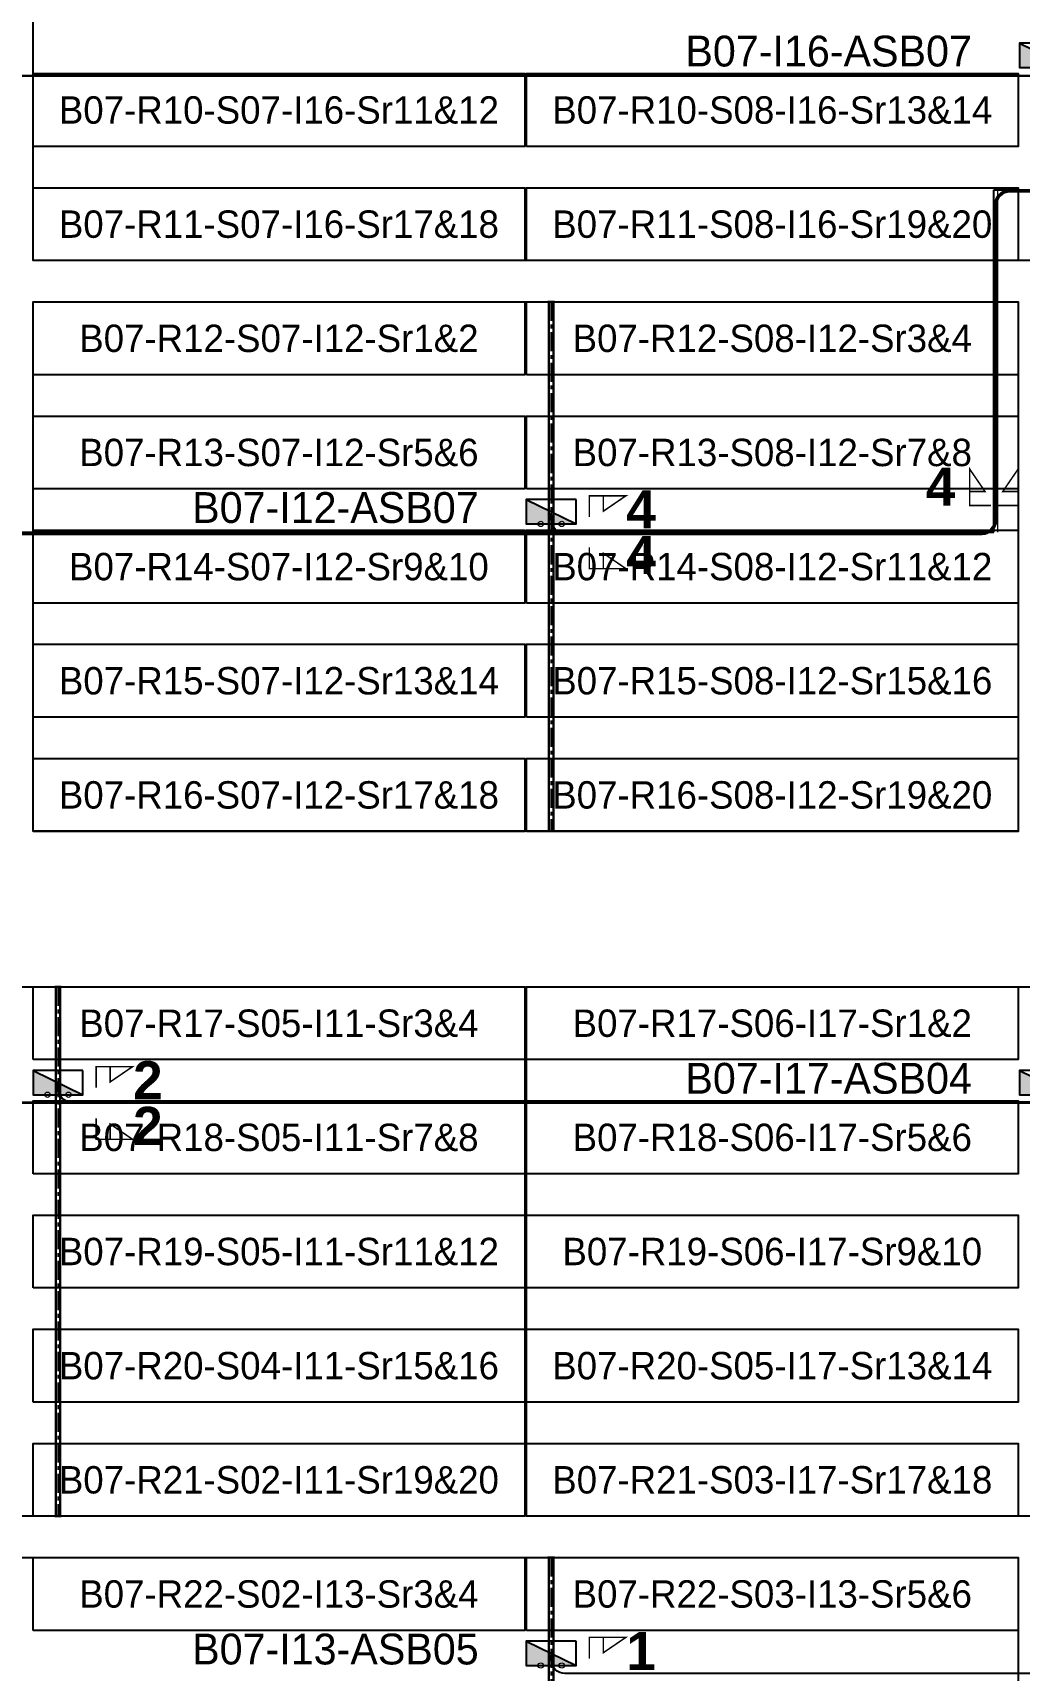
# Model space of a CAD drawing. Header units: metres. Extents: x 529751 to 530334, y 2674512 to 2674787.
# Drawn here: x 529945.1 to 530009.9, y 2674614.2 to 2674721.8 of the extents above; entities that cross this region are included whole.
import ezdxf
from ezdxf.enums import TextEntityAlignment as Align

# ---------------------------------------------------------------- set-up
doc = ezdxf.new("R2010")
doc.units = ezdxf.units.M
doc.linetypes.add('CENTER', pattern=[2, 1.25, -0.25, 0.25, -0.25])
for name, color, linetype in [('DC Trench BL-07', 40, 'Continuous'), ('E-Inverter Grouping', 2, 'Continuous'), ('Inverter Block-07', 7, 'Continuous'), ('LT Cable(AG) INV to LT Panel BL-07', 2, 'Continuous'), ('Messenger Wire Block-07 (Master Path)', 30, 'Continuous'), ('Messenger Wire Block-07 (MW Path)', 191, 'Continuous'), ('MMS Table Block-07', 8, 'Continuous'), ('Plan Line - DC BL-07', 40, 'Continuous'), ('Section Marking BL-07', 2, 'Continuous')]:
    doc.layers.add(name, color=color, linetype=linetype)
doc.layers.add('PILE', color=1, linetype='Continuous', lineweight=15)
doc.styles.add('BoldTextStyle', font='arialbd.ttf')
doc.styles.get("Standard").update_dxf_attribs({"font": 'Adani Regular.ttf'})

# ---------------------------------------------------------------- blocks, each defined once
blk = doc.blocks.new('MMS Table (32.292 x 4.788)')
at = {"color": 0}
blk.add_lwpolyline([(0, -0.002), (0, 4.786), (32.292, 4.786), (32.292, -0.002)], close=True, dxfattribs=at)
at = {"color": 7}
blk.add_attdef('ID1', text='', height=1.8, dxfattribs=at).set_placement((16.146, 2.392), align=Align.MIDDLE_CENTER)
blk = doc.blocks.new('Inverter Block')
h = blk.add_hatch(color=0)
h.dxf.hatch_style = 1
h.paths.add_polyline_path([(-1.456, 2.269), (-1.456, 0.846), (1.456, 0.846)])
at = {"color": 0}
blk.add_lwpolyline([(1.456, 2.269), (-1.456, 2.269), (-1.456, 0.846), (1.456, 0.846)], close=True, dxfattribs=at)
blk.add_lwpolyline([(-1.456, 2.269), (1.456, 0.846)], dxfattribs=at)
at = {"layer": 'PILE'}
for centre in [(-0.613, 0.846), (0.613, 0.846)]:
    blk.add_circle(centre, 0.156, dxfattribs=at)
at = {"color": 7}
blk.add_attdef('ID', (-1.456, 3.006), '', height=1.8, dxfattribs=at)

msp = doc.modelspace()

# ---------------------------------------------------------------- linework, layer by layer
at = {"layer": 'DC Trench BL-07', "color": 40, "const_width": 0.15}
for points in [[(529979.32, 2674704.08), (529979.02, 2674704.08), (529979.02, 2674669.29), (529979.32, 2674669.29)], [(529946.93, 2674659.08), (529946.63, 2674659.08), (529946.63, 2674624.29), (529946.93, 2674624.29)], [(529979.32, 2674621.58), (529979.02, 2674621.58), (529979.02, 2674594.29), (529979.32, 2674594.29)]]:
    msp.add_lwpolyline(points, close=True, dxfattribs=at)
at = {"layer": 'E-Inverter Grouping'}
msp.add_lwpolyline([(530042.22, 2674706.79), (529945.14, 2674706.79), (529945.14, 2674726.58), (529977.54, 2674726.58), (529977.54, 2674734.08), (530042.22, 2674734.08)], close=True, dxfattribs=at)
at = {"layer": 'E-Inverter Grouping', "color": 3}
for points in [[(530009.83, 2674669.29), (529945.14, 2674669.29), (529945.14, 2674704.08), (530009.83, 2674704.08)], [(529977.44, 2674624.29), (529912.75, 2674624.29), (529912.75, 2674659.08), (529977.44, 2674659.08)], [(530042.22, 2674624.29), (529977.54, 2674624.29), (529977.54, 2674659.08), (530042.22, 2674659.08)], [(530009.83, 2674594.29), (529977.54, 2674594.29), (529977.54, 2674601.79), (529912.75, 2674601.79), (529912.75, 2674621.58), (530009.83, 2674621.58)]]:
    msp.add_lwpolyline(points, close=True, dxfattribs=at)
at = {"layer": 'LT Cable(AG) INV to LT Panel BL-07'}
for points in [[(530037.12, 2674691.67), (530032.29, 2674691.67, -0.161743), (530031.75, 2674691.85), (530030.26, 2674692.96, 0.103275), (530029.9, 2674693.04), (530024.04, 2674693.04, -0.414214), (530023.14, 2674693.94), (530023.14, 2674705.24, 0.091166), (530023.08, 2674705.56), (530022.8, 2674706.29, -0.091166), (530022.74, 2674706.61), (530022.74, 2674718, 0.414214), (530021.84, 2674718.9), (529818.11, 2674718.9, -0.414214), (529817.21, 2674719.8), (529817.21, 2674720.19)], [(530037.12, 2674691.7), (530032.29, 2674691.7, -0.161596), (530031.76, 2674691.88), (530030.27, 2674692.99, 0.103275), (530029.91, 2674693.06), (530024.06, 2674693.06, -0.414214), (530023.16, 2674693.96), (530023.16, 2674705.25, 0.091166), (530023.1, 2674705.57), (530022.83, 2674706.29, -0.091166), (530022.77, 2674706.61), (530022.77, 2674718.02, 0.414214), (530021.87, 2674718.92), (529915.29, 2674718.92, -0.414214), (529914.39, 2674719.82), (529914.39, 2674720.19)], [(530037.71, 2674690.36), (530037.71, 2674690.67, 0.414214), (530036.81, 2674691.57), (530032.26, 2674691.57, -0.162338), (530031.72, 2674691.75), (530030.24, 2674692.86, 0.103275), (530029.88, 2674692.94), (530023.94, 2674692.94, -0.414214), (530023.04, 2674693.84), (530023.04, 2674705.23, 0.091166), (530022.98, 2674705.55), (530022.7, 2674706.27, -0.091166), (530022.64, 2674706.59), (530022.64, 2674710.4, 0.414214), (530021.74, 2674711.3), (530009.28, 2674711.3, 0.414214), (530008.38, 2674710.4), (530008.38, 2674689.7, -0.414214), (530007.48, 2674688.8), (529785.72, 2674688.8, -0.414214), (529784.82, 2674689.7), (529784.82, 2674690.19)], [(530037.74, 2674690.36), (530037.74, 2674690.7, 0.414214), (530036.84, 2674691.6), (530032.27, 2674691.6, -0.162188), (530031.73, 2674691.78), (530030.25, 2674692.89, 0.103275), (530029.89, 2674692.96), (530023.96, 2674692.96, -0.414214), (530023.06, 2674693.86), (530023.06, 2674705.23, 0.091166), (530023, 2674705.55), (530022.73, 2674706.28, -0.091166), (530022.67, 2674706.6), (530022.67, 2674710.42, 0.414214), (530021.77, 2674711.32), (530009.25, 2674711.32, 0.414214), (530008.35, 2674710.42), (530008.35, 2674689.72, -0.414214), (530007.45, 2674688.82), (529850.51, 2674688.82, -0.414214), (529849.61, 2674689.72), (529849.61, 2674690.19)], [(530037.76, 2674690.36), (530037.76, 2674690.72, 0.414214), (530036.86, 2674691.62), (530032.27, 2674691.62, -0.162039), (530031.73, 2674691.8), (530030.25, 2674692.91, 0.103275), (530029.89, 2674692.99), (530023.99, 2674692.99, -0.414214), (530023.09, 2674693.89), (530023.09, 2674705.23, 0.091166), (530023.03, 2674705.55), (530022.75, 2674706.28, -0.091166), (530022.69, 2674706.6), (530022.69, 2674710.45, 0.414214), (530021.79, 2674711.35), (530009.23, 2674711.35, 0.414214), (530008.33, 2674710.45), (530008.33, 2674689.75, -0.414214), (530007.43, 2674688.85), (529915.29, 2674688.85, -0.414214), (529914.39, 2674689.75), (529914.39, 2674690.19)], [(530037.12, 2674691.65), (530032.28, 2674691.65, -0.161891), (530031.74, 2674691.83), (530030.26, 2674692.94, 0.103275), (530029.9, 2674693.01), (530024.01, 2674693.01, -0.414214), (530023.11, 2674693.91), (530023.11, 2674705.24, 0.091166), (530023.05, 2674705.56), (530022.78, 2674706.28, -0.091166), (530022.72, 2674706.61), (530022.72, 2674710.47, 0.414214), (530021.82, 2674711.37), (530009.2, 2674711.37, 0.414214), (530008.3, 2674710.47), (530008.3, 2674689.77, -0.414214), (530007.4, 2674688.87), (529980.07, 2674688.87, -0.414214), (529979.17, 2674689.77), (529979.17, 2674690.19)], [(530036.07, 2674690.29), (530032.46, 2674690.29, -0.102793), (530032.11, 2674690.36), (530030.18, 2674691.2, 0.042157), (530030.03, 2674691.21), (530024.04, 2674691.21, 0.414214), (530023.14, 2674690.31), (530023.14, 2674660.72, -0.054562), (530023.11, 2674660.53), (530022.87, 2674659.42, 0.054562), (530022.85, 2674659.23), (530022.85, 2674652.37, -0.414214), (530021.95, 2674651.47), (529882.9, 2674651.47, -0.414214), (529882, 2674652.37), (529882, 2674652.69)], [(530036.07, 2674690.31), (530032.47, 2674690.31, -0.102732), (530032.11, 2674690.39), (530030.18, 2674691.22, 0.042157), (530030.03, 2674691.24), (530024.01, 2674691.24, 0.414214), (530023.11, 2674690.34), (530023.11, 2674660.72, -0.054562), (530023.09, 2674660.53), (530022.84, 2674659.42, 0.054562), (530022.82, 2674659.23), (530022.82, 2674652.4, -0.414214), (530021.92, 2674651.5), (529947.68, 2674651.5, -0.414214), (529946.78, 2674652.4), (529946.78, 2674652.69)], [(530036.07, 2674690.26), (530032.46, 2674690.26, -0.102854), (530032.1, 2674690.34), (530030.17, 2674691.17, 0.042157), (530030.02, 2674691.19), (530024.06, 2674691.19, 0.414214), (530023.16, 2674690.29), (530023.16, 2674660.72, -0.054562), (530023.14, 2674660.52), (530022.89, 2674659.42, 0.054562), (530022.87, 2674659.22), (530022.87, 2674614.85, -0.414214), (530021.97, 2674613.95), (529980.07, 2674613.95, -0.414214), (529979.17, 2674614.85), (529979.17, 2674615.19)]]:
    msp.add_lwpolyline(points, format="xyb", dxfattribs=at)
at = {"layer": 'Messenger Wire Block-07 (Master Path)'}
for points in [[(529815.58, 2674718.94), (530022.78, 2674718.94)], [(530008.24, 2674711.44), (530022.78, 2674711.44)], [(530008.24, 2674688.94), (530008.24, 2674711.44)], [(529783.18, 2674688.94), (530008.24, 2674688.94)], [(529880.36, 2674651.44), (530022.89, 2674651.44)]]:
    msp.add_lwpolyline(points, dxfattribs=at)
at = {"layer": 'Messenger Wire Block-07 (MW Path)', "const_width": 0.1}
for points in [[(529815.58, 2674718.94), (530022.78, 2674718.94)], [(530008.24, 2674711.44), (530022.78, 2674711.44)], [(530008.49, 2674688.94), (530008.49, 2674711.44)], [(529783.18, 2674688.94), (530008.24, 2674688.94)], [(529880.36, 2674651.44), (530022.89, 2674651.44)]]:
    msp.add_lwpolyline(points, dxfattribs=at)
at = {"layer": 'Plan Line - DC BL-07', "color": 6, "linetype": 'CENTER'}
for points in [[(529979.17, 2674704.08), (529979.17, 2674669.29)], [(529946.78, 2674659.08), (529946.78, 2674624.29)], [(529979.17, 2674621.58), (529979.17, 2674594.29)]]:
    msp.add_lwpolyline(points, dxfattribs=at)
at = {"layer": 'Section Marking BL-07', "color": 94, "lineweight": 35, "true_color": 0x00a500, "const_width": 0.1}
for points in [[(530008.04, 2674690.69), (530006.65, 2674690.69), (530006.65, 2674693.09), (530007.66, 2674691.61), (530006.65, 2674691.61)], [(530008.44, 2674690.69), (530009.83, 2674690.69), (530009.83, 2674693.09), (530008.82, 2674691.61), (530009.83, 2674691.61)], [(529981.67, 2674689.94), (529981.67, 2674691.33), (529984.07, 2674691.33), (529982.59, 2674690.32), (529982.59, 2674691.33)], [(529981.67, 2674687.94), (529981.67, 2674686.55), (529984.07, 2674686.55), (529982.59, 2674687.56), (529982.59, 2674686.55)], [(529949.28, 2674652.44), (529949.28, 2674653.83), (529951.68, 2674653.83), (529950.2, 2674652.82), (529950.2, 2674653.83)], [(529949.28, 2674650.44), (529949.28, 2674649.05), (529951.68, 2674649.05), (529950.2, 2674650.06), (529950.2, 2674649.05)], [(529981.67, 2674614.94), (529981.67, 2674616.33), (529984.07, 2674616.33), (529982.59, 2674615.32), (529982.59, 2674616.33)]]:
    msp.add_lwpolyline(points, dxfattribs=at)

# ---------------------------------------------------------------- block references
at = {"layer": 'Inverter Block-07'}
ref = msp.add_blockref('Inverter Block', (530011.57, 2674718.52), dxfattribs=dict(at, xscale=1.124999999976148, yscale=1.124999999976148, zscale=1.124999999976148))
ref.add_attrib('ID', 'B07-I16-ASB07', (529987.98, 2674719.54), dxfattribs={"layer": '0', "color": 7, "height": 2.025})
ref = msp.add_blockref('Inverter Block', (529979.17, 2674688.53), dxfattribs=dict(at, xscale=1.124999999976148, yscale=1.124999999976148, zscale=1.124999999976148))
ref.add_attrib('ID', 'B07-I12-ASB07', (529955.59, 2674689.55), dxfattribs={"layer": '0', "color": 7, "height": 2.025})
ref = msp.add_blockref('Inverter Block', (529946.78, 2674651.03), dxfattribs=dict(at, xscale=1.124999999976148, yscale=1.124999999976148, zscale=1.124999999976148))
ref.add_attrib('ID', 'B07-I11-ASB05', (529923.2, 2674652.05), dxfattribs={"layer": '0', "color": 7, "height": 2.025})
ref = msp.add_blockref('Inverter Block', (530011.57, 2674651.03), dxfattribs=dict(at, xscale=1.124999999976148, yscale=1.124999999976148, zscale=1.124999999976148))
ref.add_attrib('ID', 'B07-I17-ASB04', (529987.98, 2674652.05), dxfattribs={"layer": '0', "color": 7, "height": 2.025})
ref = msp.add_blockref('Inverter Block', (529979.17, 2674613.53), dxfattribs=dict(at, xscale=1.124999999976148, yscale=1.124999999976148, zscale=1.124999999976148))
ref.add_attrib('ID', 'B07-I13-ASB05', (529955.59, 2674614.55), dxfattribs={"layer": '0', "color": 7, "height": 2.025})
at = {"layer": 'MMS Table Block-07'}
for p, values in [((529945.14, 2674714.29), {'ID1': 'B07-R10-S07-I16-Sr11&12'}), ((529977.54, 2674714.29), {'ID1': 'B07-R10-S08-I16-Sr13&14'}), ((529945.14, 2674706.79), {'ID1': 'B07-R11-S07-I16-Sr17&18'}), ((529977.54, 2674706.79), {'ID1': 'B07-R11-S08-I16-Sr19&20'}), ((529945.14, 2674699.29), {'ID1': 'B07-R12-S07-I12-Sr1&2'}), ((529977.54, 2674699.29), {'ID1': 'B07-R12-S08-I12-Sr3&4'}), ((529945.14, 2674691.79), {'ID1': 'B07-R13-S07-I12-Sr5&6'}), ((529977.54, 2674691.79), {'ID1': 'B07-R13-S08-I12-Sr7&8'}), ((529945.14, 2674684.29), {'ID1': 'B07-R14-S07-I12-Sr9&10'}), ((529977.54, 2674684.29), {'ID1': 'B07-R14-S08-I12-Sr11&12'}), ((529945.14, 2674676.79), {'ID1': 'B07-R15-S07-I12-Sr13&14'}), ((529977.54, 2674676.79), {'ID1': 'B07-R15-S08-I12-Sr15&16'}), ((529945.14, 2674669.29), {'ID1': 'B07-R16-S07-I12-Sr17&18'}), ((529977.54, 2674669.29), {'ID1': 'B07-R16-S08-I12-Sr19&20'}), ((529945.14, 2674654.29), {'ID1': 'B07-R17-S05-I11-Sr3&4'}), ((529977.54, 2674654.29), {'ID1': 'B07-R17-S06-I17-Sr1&2'}), ((529945.14, 2674646.79), {'ID1': 'B07-R18-S05-I11-Sr7&8'}), ((529977.54, 2674646.79), {'ID1': 'B07-R18-S06-I17-Sr5&6'}), ((529945.14, 2674639.29), {'ID1': 'B07-R19-S05-I11-Sr11&12'}), ((529977.54, 2674639.29), {'ID1': 'B07-R19-S06-I17-Sr9&10'}), ((529945.14, 2674631.79), {'ID1': 'B07-R20-S04-I11-Sr15&16'}), ((529977.54, 2674631.79), {'ID1': 'B07-R20-S05-I17-Sr13&14'}), ((529945.14, 2674624.29), {'ID1': 'B07-R21-S02-I11-Sr19&20'}), ((529977.54, 2674624.29), {'ID1': 'B07-R21-S03-I17-Sr17&18'}), ((529945.14, 2674616.79), {'ID1': 'B07-R22-S02-I13-Sr3&4'}), ((529977.54, 2674616.79), {'ID1': 'B07-R22-S03-I13-Sr5&6'})]:
    msp.add_blockref('MMS Table (32.292 x 4.788)', p, dxfattribs=at).add_auto_attribs(values)

# ---------------------------------------------------------------- texts
at = {"layer": 'Section Marking BL-07', "color": 94, "true_color": 0x00a500, "style": 'BoldTextStyle'}
for s, p in [('4', (530004.74, 2674691.94)), ('4', (529985.07, 2674690.44)), ('4', (529985.07, 2674687.44)), ('2', (529952.68, 2674652.94)), ('2', (529952.68, 2674649.94)), ('1', (529985.07, 2674615.44))]:
    msp.add_text(s, height=2.5, dxfattribs=at).set_placement(p, align=Align.MIDDLE_CENTER)

doc.saveas('drawing.dxf')
